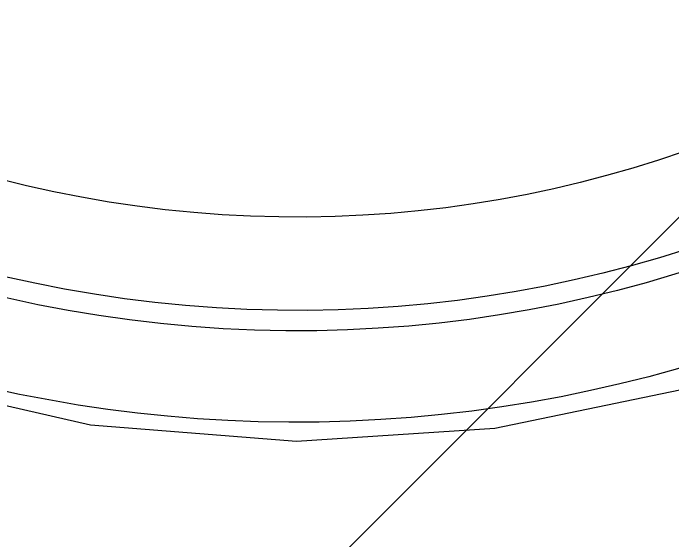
# Model space of a CAD drawing. Header units: millimetres. Extents: x 732 to 1037, y 127 to 299.
# Drawn here: x 738.57639 to 738.59801, y 283.04327 to 283.06056 of the extents above; entities that cross this region are included whole.
import ezdxf

# ---------------------------------------------------------------- set-up
doc = ezdxf.new("R2010")
doc.units = ezdxf.units.MM
doc.layers.add('I-ARQ', color=8, linetype='Continuous')

# ---------------------------------------------------------------- blocks, each defined once
blk = doc.blocks.new('A$C4CA24491')
at = {"layer": 'I-ARQ', "color": 2}
blk.add_line((0.000001, 3.760989), (12.750001, 16.510989), dxfattribs=at)

msp = doc.modelspace()

# ---------------------------------------------------------------- linework, layer by layer
at = {"layer": 'I-ARQ'}
for points, knots in [([(738.627446, 283.085656), (738.623889, 283.063895), (738.604223, 283.048508), (738.582245, 283.050292), (738.582245, 283.050292), (738.560267, 283.052076), (738.54334, 283.070433), (738.54334, 283.092483)], [0, 0, 0, 0, 0.5, 0.5, 0.5, 0.5, 1, 1, 1, 1]), ([(738.6267, 283.085249), (738.622949, 283.063974), (738.603559, 283.049096), (738.582039, 283.050979), (738.582039, 283.050979), (738.560518, 283.052862), (738.544007, 283.07088), (738.544007, 283.092483)], [0, 0, 0, 0, 0.5, 0.5, 0.5, 0.5, 1, 1, 1, 1]), ([(738.623688, 283.085779), (738.620211, 283.066068), (738.602246, 283.052282), (738.582305, 283.054027), (738.582305, 283.054027), (738.562366, 283.055771), (738.547066, 283.072467), (738.547066, 283.092483)], [0, 0, 0, 0, 0.5, 0.5, 0.5, 0.5, 1, 1, 1, 1]), ([(738.6304, 283.085173), (738.626925, 283.063908), (738.60896, 283.048029), (738.587429, 283.047194), (738.587429, 283.047194), (738.565899, 283.046357), (738.546755, 283.060794), (738.541641, 283.081725)], [0, 0, 0, 0, 0.5, 0.5, 0.5, 0.5, 1, 1, 1, 1]), ([(738.631566, 283.084983), (738.631566, 283.084983), (738.630033, 283.078669), (738.630033, 283.078669), (738.630033, 283.078669), (738.630033, 283.078669), (738.627625, 283.072633), (738.627625, 283.072633), (738.627625, 283.072633), (738.627625, 283.072633), (738.62439, 283.066994), (738.62439, 283.066994), (738.62439, 283.066994), (738.62439, 283.066994), (738.620392, 283.061865), (738.620392, 283.061865), (738.620392, 283.061865), (738.620392, 283.061865), (738.615712, 283.057345), (738.615712, 283.057345), (738.615712, 283.057345), (738.615712, 283.057345), (738.61044, 283.053526), (738.61044, 283.053526), (738.61044, 283.053526), (738.61044, 283.053526), (738.604683, 283.050483), (738.604683, 283.050483), (738.604683, 283.050483), (738.604683, 283.050483), (738.598553, 283.048276), (738.598553, 283.048276), (738.598553, 283.048276), (738.598553, 283.048276), (738.592173, 283.046951), (738.592173, 283.046951), (738.592173, 283.046951), (738.592173, 283.046951), (738.585669, 283.04653), (738.585669, 283.04653)], [0, 0, 0, 0, 0.1, 0.1, 0.1, 0.1, 0.2, 0.2, 0.2, 0.2, 0.3, 0.3, 0.3, 0.3, 0.4, 0.4, 0.4, 0.4, 0.5, 0.5, 0.5, 0.5, 0.6, 0.6, 0.6, 0.6, 0.7, 0.7, 0.7, 0.7, 0.8, 0.8, 0.8, 0.8, 0.9, 0.9, 0.9, 0.9, 1, 1, 1, 1]), ([(738.585669, 283.04653), (738.585669, 283.04653), (738.578919, 283.047065), (738.578919, 283.047065), (738.578919, 283.047065), (738.578919, 283.047065), (738.572318, 283.048574), (738.572318, 283.048574), (738.572318, 283.048574), (738.572318, 283.048574), (738.566009, 283.051027), (738.566009, 283.051027), (738.566009, 283.051027), (738.566009, 283.051027), (738.560127, 283.054374), (738.560127, 283.054374), (738.560127, 283.054374), (738.560127, 283.054374), (738.554798, 283.058539), (738.554798, 283.058539), (738.554798, 283.058539), (738.554798, 283.058539), (738.550136, 283.063436), (738.550136, 283.063436), (738.550136, 283.063436), (738.550136, 283.063436), (738.546242, 283.068958), (738.546242, 283.068958), (738.546242, 283.068958), (738.546242, 283.068958), (738.543197, 283.074988), (738.543197, 283.074988), (738.543197, 283.074988), (738.543197, 283.074988), (738.541069, 283.081396), (738.541069, 283.081396)], [0, 0, 0, 0, 0.111111, 0.111111, 0.111111, 0.111111, 0.222222, 0.222222, 0.222222, 0.222222, 0.333333, 0.333333, 0.333333, 0.333333, 0.444444, 0.444444, 0.444444, 0.444444, 0.555556, 0.555556, 0.555556, 0.555556, 0.666667, 0.666667, 0.666667, 0.666667, 0.777778, 0.777778, 0.777778, 0.777778, 0.888889, 0.888889, 0.888889, 0.888889, 1, 1, 1, 1])]:
    msp.add_open_spline(points, degree=3, knots=knots, dxfattribs=at)

# ---------------------------------------------------------------- block references
msp.add_blockref('A$C4CA24491', (733.632583, 274.327261))

doc.saveas('drawing.dxf')
